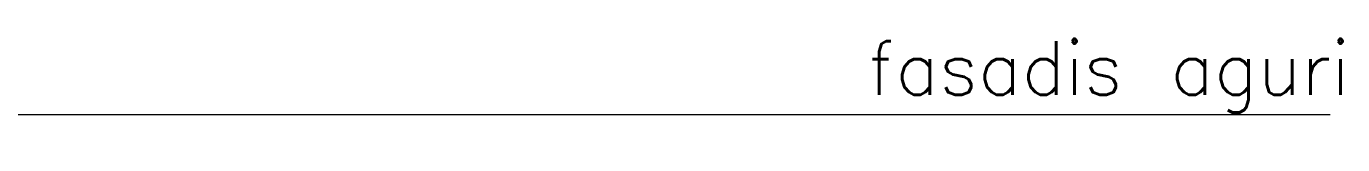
# Model space of a CAD drawing. Header units: millimetres. Extents: x 476244520 to 476657119, y 4620824743 to 4621446928.
# Drawn here: x 476576339 to 476583709, y 4621030709 to 4621031234 of the extents above; entities that cross this region are included whole.
import ezdxf

# ---------------------------------------------------------------- set-up
doc = ezdxf.new("R2010")
doc.units = ezdxf.units.MM
doc.header["$MEASUREMENT"] = 0
doc.layers.add('Annotation - Text_Pen_No__7_Pen_No__7_Pen_No__142', color=142, linetype='Continuous', lineweight=0)
doc.layers.add('zoma_Pen_No__5_Pen_No__142', color=142, linetype='Continuous', lineweight=0)
doc.layers.add('zoma_Pen_No__5', color=7, linetype='Continuous')

# ---------------------------------------------------------------- blocks, each defined once
blk = doc.blocks.new('Line_3', base_point=(476567330.4, 4621030808.8))
at = {"layer": 'zoma_Pen_No__5_Pen_No__142', "linetype": 'Continuous', "lineweight": 0}
blk.add_hatch(color=142, dxfattribs=at).paths.add_polyline_path([(476567230.4, 4621030808.8), (476567238, 4621030770.6), (476567259.6, 4621030738.1), (476567292.1, 4621030716.4), (476567330.4, 4621030708.8), (476567368.6, 4621030716.4), (476567401.1, 4621030738.1), (476567422.7, 4621030770.6), (476567430.4, 4621030808.8), (476567422.7, 4621030847.1), (476567401.1, 4621030879.5), (476567368.6, 4621030901.2), (476567330.4, 4621030908.8), (476567292.1, 4621030901.2), (476567259.6, 4621030879.5), (476567238, 4621030847.1)])
at = {"layer": 'zoma_Pen_No__5_Pen_No__142', "color": 142, "linetype": 'Continuous', "lineweight": 0}
blk.add_line((476567430.4, 4621030808.8), (476583639.8, 4621030808.8), dxfattribs=at)
blk.add_circle((476567330.4, 4621030808.8), 100, dxfattribs=at)

msp = doc.modelspace()

# ---------------------------------------------------------------- block references
at = {"layer": 'zoma_Pen_No__5', "color": 142, "linetype": 'Continuous', "lineweight": 0}
msp.add_blockref('Line_3', (476567330.35, 4621030808.825), dxfattribs=at)

# ---------------------------------------------------------------- texts
at = {"layer": 'Annotation - Text_Pen_No__7_Pen_No__7_Pen_No__142', "color": 142, "linetype": 'Continuous', "lineweight": 0, "insert": (476583747.599, 4621031219.605), "char_height": 300, "attachment_point": 3}
msp.add_mtext('\\A1;{\\pqr;\\Ftxt.shx;fasadis aguri}', dxfattribs=at)

doc.saveas('drawing.dxf')
